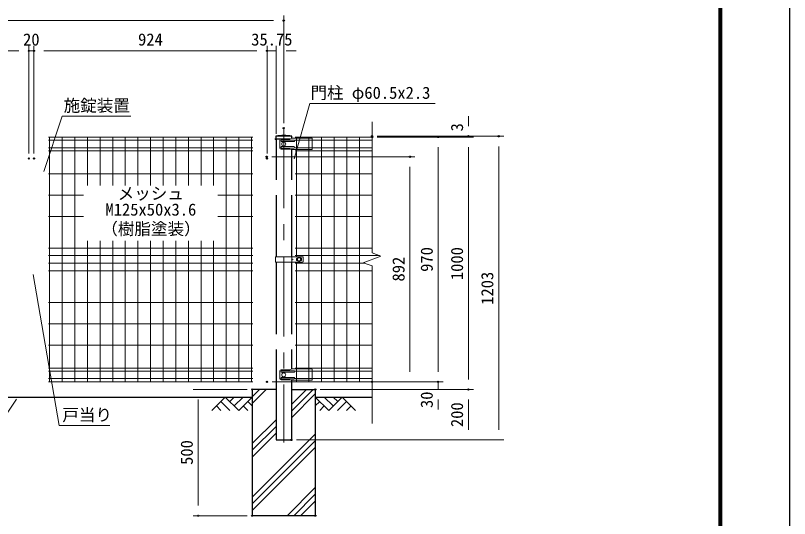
# Model space of a CAD drawing. Units: millimetres, scale not verified. Extents: x -4200 to 4200, y -2970 to 2970.
# Drawn here: x 1133 to 4200, y -734 to 1259 of the extents above; entities that cross this region are included whole.
import ezdxf
from ezdxf.enums import TextEntityAlignment as Align

# ---------------------------------------------------------------- set-up
doc = ezdxf.new("R2010")
doc.units = ezdxf.units.MM
doc.header["$LTSCALE"] = 10
doc.header["$PDMODE"] = 32
doc.header["$PDSIZE"] = 5
doc.linetypes.add('USER1', pattern=[50.8, 31.75, -6.35, 6.35, -6.35])
for name, color, linetype, lineweight in [('0-0_D-BMK', 2, 'USER1', 13), ('0-1_D-STR1', 1, 'Continuous', 25), ('0-2_D-STR4', 7, 'Continuous', 25), ('0-3_D-BGD', 7, 'Continuous', 25), ('0-4_D-STR3', 3, 'Continuous', 13), ('0-5_D-STR-DIM', 7, 'Continuous', 13), ('0-8_D-STR-TXT', 7, 'Continuous', 13), ('0-9_D-DCR-HCH', 7, 'Continuous', 13), ('0-B_D-TTL', 7, 'Continuous', 25), ('0-C_D-STR2', 7, 'Continuous', 13)]:
    doc.layers.add(name, color=color, linetype=linetype, lineweight=lineweight)
doc.layers.add('0-7_Defpoints', color=6, linetype='Continuous')
doc.styles.add('ＭＳ ゴシック', font='')
doc.styles.get('ＭＳ ゴシック').set_extended_font_data('MS Gothic')

msp = doc.modelspace()

# ---------------------------------------------------------------- linework, layer by layer
at = {"layer": '0-0_D-BMK'}
msp.add_line((2195.73, 812.92), (2195.73, -432.89), dxfattribs=at)
at = {"layer": '0-1_D-STR1'}
for p, q in [((2227.18, 780.68), (2164.28, 780.68)), ((2164.28, 780.68), (2164.28, 769.68)), ((2227.18, 780.68), (2164.28, 780.68)), ((2164.28, 780.68), (2164.28, 769.68)), ((2219.72, 769.68), (2164.28, 769.68)), ((2219.72, 769.68), (2164.28, 769.68)), ((2165.48, 769.68), (2165.48, 607.68)), ((2227.18, 773.35), (2227.18, 780.68)), ((2227.18, 773.35), (2227.18, 780.68)), ((2225.98, 728.3), (2225.98, 607.68)), ((2165.48, 547.68), (2165.48, 303.18)), ((2225.98, 547.69), (2225.98, 303.18)), ((2165.48, 282.18), (2165.48, -3.82)), ((2225.98, 282.18), (2225.98, -3.82)), ((2165.48, -63.82), (2165.48, -422.32)), ((2225.98, -63.81), (2225.98, -141.24)), ((2225.98, -185.7), (2225.98, -422.32)), ((2165.48, -422.32), (2225.98, -422.32))]:
    msp.add_line(p, q, dxfattribs=at)
msp.add_arc((2195.73, 621.25), 162.5, 78.84081, 101.15919, dxfattribs=at)
msp.add_arc((2195.73, 621.25), 162.5, 78.84081, 101.15919, dxfattribs=at)
at = {"layer": '0-2_D-STR4'}
for p, q in [((2165.48, -222.32), (2070.73, -222.32)), ((2070.73, -222.32), (2070.73, -722.32)), ((2225.98, -222.32), (2320.73, -222.32)), ((2320.73, -222.32), (2320.73, -722.32)), ((2320.73, -722.32), (2070.73, -722.32))]:
    msp.add_line(p, q, dxfattribs=at)
at = {"layer": '0-3_D-BGD'}
for p, q in [((320.73, -252.32), (2070.73, -252.32)), ((2320.73, -252.32), (2545.73, -252.32))]:
    msp.add_line(p, q, dxfattribs=at)
at = {"layer": '0-4_D-STR3'}
for p, q in [((2219.72, 769.68), (2185.25, 769.68)), ((2227.86, 773.68), (2219.72, 769.68)), ((2303.73, 773.68), (2227.86, 773.68)), ((2303.73, 773.68), (2308.73, 772.68)), ((2308.73, 772.68), (2308.73, 728.87)), ((2180.25, 764.68), (2180.25, 734.68)), ((2236.32, 765.68), (2187.32, 765.68)), ((2236.32, 759.68), (2187.32, 759.68)), ((2236.32, 739.68), (2187.32, 739.68)), ((2219.72, 729.68), (2185.25, 729.68)), ((2236.32, 733.68), (2187.32, 733.68)), ((2219.72, 729.68), (2227.94, 727.87)), ((2227.94, 727.87), (2307.73, 727.87)), ((2163.18, 303.18), (2270.73, 303.18)), ((2163.18, 303.18), (2163.18, 282.18)), ((2163.18, 282.18), (2270.73, 282.18)), ((2227.89, 303.18), (2227.89, 295.18)), ((2227.89, 290.18), (2227.89, 282.18)), ((2246.73, 296.18), (2246.73, 289.18)), ((2247.73, 297.18), (2250.12, 297.18)), ((2247.73, 288.18), (2250.12, 288.18)), ((2263.35, 297.18), (2265.73, 297.18)), ((2263.35, 288.18), (2265.73, 288.18)), ((2266.73, 296.18), (2266.73, 289.18)), ((2272.73, 301.18), (2272.73, 284.18)), ((2180.25, -149.32), (2180.25, -179.32)), ((2219.72, -144.32), (2185.25, -144.32)), ((2236.32, -148.32), (2187.32, -148.32)), ((2227.86, -140.32), (2219.72, -144.32)), ((2303.73, -140.32), (2227.86, -140.32)), ((2303.73, -140.32), (2308.73, -141.32)), ((2308.73, -141.32), (2308.73, -185.13)), ((2236.32, -154.32), (2187.32, -154.32)), ((2236.32, -174.32), (2187.32, -174.32)), ((2236.32, -180.32), (2187.32, -180.32)), ((2219.72, -184.32), (2185.25, -184.32)), ((2219.72, -184.32), (2227.94, -186.13)), ((2227.94, -186.13), (2307.73, -186.13))]:
    msp.add_line(p, q, dxfattribs=at)
msp.add_lwpolyline([(2232.47, 292.68), (2227.89, 295.18), (2226.91, 292.68), (2227.89, 290.18)], close=True, dxfattribs=at)
for centre, radius in [((2195.73, 749.68), 8), ((2256.73, 292.68), 8), ((2256.73, 292.68), 6.5), ((2195.73, -164.32), 8)]:
    msp.add_circle(centre, radius, dxfattribs=at)
for centre, radius, start, end in [((2185.25, 764.68), 5, 90, 180), ((2187.32, 762.68), 3, 90, 270), ((2187.32, 736.68), 3, 90, 270), ((2236.32, 762.68), 3, 270, 90), ((2236.32, 736.68), 3, 270, 90), ((2185.25, 734.68), 5, 180, 270), ((2307.73, 728.87), 1, 270, 0), ((2247.73, 296.18), 1, 90, 180), ((2247.73, 289.18), 1, 180, 270), ((2265.73, 296.18), 1, 0, 90), ((2265.73, 289.18), 1, 270, 0), ((2270.73, 301.18), 2, 0, 90), ((2270.73, 284.18), 2, 270, 0), ((2185.25, -149.32), 5, 90, 180), ((2187.32, -151.32), 3, 90, 270), ((2236.32, -151.32), 3, 270, 90), ((2185.25, -179.32), 5, 180, 270), ((2187.32, -177.32), 3, 90, 270), ((2236.32, -177.32), 3, 270, 90), ((2307.73, -185.13), 1, 270, 0)]:
    msp.add_arc(centre, radius, start, end, dxfattribs=at)
at = {"layer": '0-5_D-STR-DIM'}
for p, q in [((2195.73, 832.92), (2195.73, 1258.93)), ((235.73, 1238.93), (2155.73, 1238.93)), ((1185.74, 712.68), (1185.74, 1138.93)), ((1185.74, 712.68), (1185.74, 1138.93)), ((1205.74, 712.68), (1205.74, 1138.93)), ((1205.74, 712.68), (1205.74, 1138.93)), ((2129.74, 712.68), (2129.74, 1138.93)), ((2129.74, 712.68), (2129.74, 1138.93)), ((2165.48, 789.68), (2165.48, 1138.93)), ((1145.74, 1118.93), (301.74, 1118.93)), ((1145.74, 1118.93), (1105.74, 1118.93)), ((1205.74, 1118.93), (1185.74, 1118.93)), ((2089.74, 1118.93), (1245.74, 1118.93)), ((1245.74, 1118.93), (1285.74, 1118.93)), ((2089.74, 1118.93), (2049.74, 1118.93)), ((2165.48, 1118.93), (2129.74, 1118.93)), ((2205.48, 1118.93), (2245.48, 1118.93)), ((2927.45, 820.68), (2927.45, 860.68)), ((2565.73, 780.68), (3067.45, 780.68)), ((2565.73, 780.68), (2947.45, 780.68)), ((2565.73, 777.68), (2827.45, 777.68)), ((2565.73, 777.68), (2947.45, 777.68)), ((2565.73, 777.68), (2947.45, 777.68)), ((2927.45, 777.68), (2927.45, 780.68)), ((2807.45, -152.32), (2807.45, 737.68)), ((2927.45, 737.68), (2927.45, -182.32)), ((2927.45, 737.68), (2927.45, 697.68)), ((3047.45, -382.32), (3047.45, 740.68)), ((2148.34, 699.68), (2715.73, 699.68)), ((2695.73, -152.32), (2695.73, 659.68)), ((2807.45, -152.32), (2807.45, -112.32)), ((2149.74, -192.32), (2715.73, -192.32)), ((2565.73, -192.32), (2827.45, -192.32)), ((2565.73, -192.32), (2827.45, -192.32)), ((2807.45, -222.32), (2807.45, -192.32)), ((2050.73, -222.32), (1836.47, -222.32)), ((2340.73, -222.32), (2827.45, -222.32)), ((2340.73, -222.32), (2947.45, -222.32)), ((2340.73, -222.32), (2947.45, -222.32)), ((1856.47, -262.32), (1856.47, -682.32)), ((2807.45, -262.32), (2807.45, -302.32)), ((2927.45, -382.32), (2927.45, -262.32)), ((2245.98, -422.32), (3067.45, -422.32)), ((2245.98, -422.32), (2947.45, -422.32)), ((2050.73, -722.32), (1836.47, -722.32))]:
    msp.add_line(p, q, dxfattribs=at)
at = {"layer": '0-7_Defpoints'}
for p in [(2195.73, 1238.93), (1185.74, 1118.93), (1205.74, 1118.93), (2129.74, 1118.93), (2195.73, 812.92), (2165.48, 769.68), (2545.73, 780.68), (2545.73, 777.68), (2807.45, 777.68), (2927.45, 780.68), (3047.45, 780.68), (1185.74, 692.68), (1205.74, 692.68), (2128.34, 699.68), (2129.74, 692.68), (2695.73, 699.68), (2129.74, -192.32), (2545.73, -192.32), (2807.45, -192.32), (2070.73, -222.32), (2320.73, -222.32), (2927.45, -222.32), (2927.45, -222.32), (2225.98, -422.32), (1856.47, -722.32), (2070.73, -722.32), (2070.73, -722.32), (2320.73, -722.32)]:
    msp.add_point(p, dxfattribs=at)
at = {"layer": '0-8_D-STR-TXT'}
for points in [[(2795.84, 911.02), (2299.23, 911.02), (2236.9, 691.3)], [(1589.9, 860.74), (1318.29, 860.74), (1245.35, 640.65)], [(1507, -364.51), (1305.52, -364.51), (1202.31, 233.27)], [(849.32, -387.83), (1050.8, -387.83), (1137, -261.16)]]:
    msp.add_lwpolyline(points, dxfattribs=at)
at = {"layer": '0-9_D-DCR-HCH'}
for p, q in [((2070.73, -277.82), (2126.24, -222.32)), ((2070.73, -251.3), (2099.72, -222.32)), ((2070.73, -224.79), (2073.21, -222.32)), ((2225.98, -308.19), (2311.85, -222.32)), ((2225.98, -281.67), (2285.34, -222.32)), ((2225.98, -334.7), (2320.73, -239.95)), ((1964.31, -252.32), (1911.1, -305.53)), ((1946.57, -270.05), (1982.21, -305.53)), ((1982.05, -270.05), (1999.78, -252.32)), ((1999.78, -287.79), (2035.26, -252.32)), ((2053, -270.05), (2070.73, -287.71)), ((2373.95, -305.53), (2320.73, -252.32)), ((2338.47, -270.05), (2320.73, -287.71)), ((2391.68, -287.79), (2356.21, -252.32)), ((2427.16, -252.32), (2373.95, -305.53)), ((2409.51, -270.15), (2391.68, -252.32)), ((2444.9, -270.05), (2409.26, -305.53)), ((2427.16, -252.32), (2480.37, -305.53)), ((1928.83, -287.79), (1946.65, -305.53)), ((2035.26, -287.79), (2053.08, -305.53)), ((2356.21, -287.79), (2338.39, -305.53)), ((2462.63, -287.79), (2444.81, -305.53)), ((2070.73, -436.92), (2165.48, -342.17)), ((2070.73, -463.44), (2165.48, -368.69)), ((2070.73, -489.95), (2165.48, -395.2)), ((2070.73, -649.05), (2320.73, -399.05)), ((2070.73, -675.57), (2320.73, -425.57)), ((2070.73, -702.08), (2320.73, -452.08)), ((2209.6, -722.32), (2320.73, -611.18)), ((2236.12, -722.32), (2320.73, -637.7)), ((2262.63, -722.32), (2320.73, -664.22))]:
    msp.add_line(p, q, dxfattribs=at)
msp.add_lwpolyline([(1964.31, -252.32), (2017.52, -305.53), (2070.73, -252.32)], dxfattribs=at)
at = {"layer": '0-B_D-TTL', "color": 2}
msp.add_lwpolyline([(-4200, 2970), (4200, 2970), (4200, -2970), (-4200, -2970)], close=True, dxfattribs=at)
at = {"layer": '0-B_D-TTL'}
for points in [[(-3930, 2750), (3930, 2750), (3930, -2750), (-3930, -2750)], [(-3927.5, 2747.5), (3927.5, 2747.5), (3927.5, -2747.5), (-3927.5, -2747.5)], [(-3925, 2745), (3925, 2745), (3925, -2745), (-3925, -2745)], [(-3922.5, 2742.5), (3922.5, 2742.5), (3922.5, -2742.5), (-3922.5, -2742.5)], [(-3920, 2740), (3920, 2740), (3920, -2740), (-3920, -2740)]]:
    msp.add_lwpolyline(points, close=True, dxfattribs=at)
at = {"layer": '0-C_D-STR2'}
for p, q in [((2072.98, 777.68), (1262.98, 777.68)), ((1267.98, 777.68), (1267.98, -192.32)), ((1317.98, 777.68), (1317.98, -192.32)), ((1367.98, 777.68), (1367.98, -192.32)), ((1417.98, 777.68), (1417.98, 586.1)), ((1467.98, 777.68), (1467.98, 586.1)), ((1517.98, 777.68), (1517.98, 586.1)), ((1567.98, 777.68), (1567.98, 586.1)), ((1617.98, 777.68), (1617.98, 586.1)), ((1667.98, 777.68), (1667.98, 586.1)), ((1717.98, 777.68), (1717.98, 586.1)), ((1767.98, 777.68), (1767.98, 586.1)), ((1817.98, 777.68), (1817.98, 586.1)), ((1867.98, 777.68), (1867.98, 586.1)), ((1917.98, 777.68), (1917.98, 586.1)), ((1967.98, 777.68), (1967.98, -192.32)), ((2017.98, 777.68), (2017.98, -192.32)), ((2067.98, 777.68), (2067.98, -192.32)), ((2545.73, 777.68), (2240.73, 777.68)), ((2245.73, 777.68), (2245.73, 303.18)), ((2295.73, 777.68), (2295.73, -192.32)), ((2345.73, 777.68), (2345.73, -192.32)), ((2395.73, 777.68), (2395.73, -192.32)), ((2445.73, 777.68), (2445.73, -192.32)), ((2495.73, 777.68), (2495.73, -192.32)), ((2072.98, 764.58), (1262.98, 764.58)), ((2545.73, 764.58), (2240.73, 764.58)), ((2072.98, 734.78), (1262.98, 734.78)), ((2072.98, 722.93), (1262.98, 722.93)), ((2545.73, 734.78), (2240.73, 734.78)), ((2545.73, 722.93), (2240.73, 722.93)), ((2072.98, 631.68), (1262.98, 631.68)), ((2545.73, 631.68), (2240.73, 631.68)), ((1402.58, 547.18), (1262.98, 547.18)), ((2072.98, 547.18), (1934.68, 547.18)), ((2545.73, 547.18), (2240.73, 547.18)), ((1402.58, 462.68), (1262.98, 462.68)), ((2072.98, 462.68), (1934.68, 462.68)), ((2545.73, 462.68), (2240.73, 462.68)), ((2072.98, 337.68), (1262.98, 337.68)), ((1417.98, 366.72), (1417.98, -192.32)), ((1467.98, 366.72), (1467.98, -192.32)), ((1517.98, 366.72), (1517.98, -192.32)), ((1567.98, 366.72), (1567.98, -192.32)), ((1617.98, 366.72), (1617.98, -192.32)), ((1667.98, 366.72), (1667.98, -192.32)), ((1717.98, 366.72), (1717.98, -192.32)), ((1767.98, 366.72), (1767.98, -192.32)), ((1817.98, 366.72), (1817.98, -192.32)), ((1867.98, 366.72), (1867.98, -192.32)), ((1917.98, 366.72), (1917.98, -192.32)), ((2545.73, 337.68), (2240.73, 337.68)), ((2072.98, 307.68), (1262.98, 307.68)), ((2575, 307.68), (2240.73, 307.68)), ((2072.98, 277.68), (1262.98, 277.68)), ((2516.47, 277.68), (2240.73, 277.68)), ((2245.73, 282.18), (2245.73, -192.32)), ((2072.98, 247.68), (1262.98, 247.68)), ((2545.73, 247.68), (2240.73, 247.68)), ((2072.98, 122.68), (1262.98, 122.68)), ((2545.73, 122.68), (2240.73, 122.68)), ((2072.98, 38.18), (1262.98, 38.18)), ((2545.73, 38.18), (2240.73, 38.18)), ((2072.98, -46.32), (1262.98, -46.32)), ((2545.73, -46.32), (2240.73, -46.32)), ((2072.98, -137.56), (1262.98, -137.56)), ((2072.98, -149.42), (1262.98, -149.42)), ((2545.73, -137.56), (2240.73, -137.56)), ((2545.73, -149.42), (2240.73, -149.42)), ((2072.98, -179.22), (1262.98, -179.22)), ((2545.73, -179.22), (2240.73, -179.22)), ((2072.98, -192.32), (1262.98, -192.32)), ((2545.73, -192.32), (2240.73, -192.32))]:
    msp.add_line(p, q, dxfattribs=at)
msp.add_lwpolyline([(2545.73, -357.32), (2545.73, 267.03), (2510.49, 279.86), (2580.97, 305.51), (2545.73, 318.34), (2545.73, 837.68)], dxfattribs=at)

# ---------------------------------------------------------------- texts
at = {"layer": '0-5_D-STR-DIM', "style": 'ＭＳ ゴシック'}
for s, p in [('20', (1162.76, 1125.67)), ('924', (1618.49, 1125.67)), ('35.75', (2066.77, 1125.67))]:
    msp.add_text(s, height=48.09, dxfattribs=at).set_placement(p, align=Align.BOTTOM_LEFT)
for s, p in [('3', (2920.7, 799.93)), ('970', (2800.7, 243.56)), ('1000', (2920.7, 210.78)), ('892', (2688.99, 205.33)), ('1203', (3040.7, 112.93)), ('30', (2800.7, -295.95)), ('200', (2920.7, -371.32)), ('500', (1849.72, -521.19))]:
    msp.add_text(s, height=48.09, rotation=90, dxfattribs=at).set_placement(p, align=Align.BOTTOM_LEFT)
at = {"layer": '0-8_D-STR-TXT', "style": 'ＭＳ ゴシック'}
for s, p in [('門柱 φ60.5x2.3', (2301.56, 914.59)), ('施錠装置', (1323.68, 864.02)), ('メッシュ', (1537.79, 515.67)), ('（樹脂塗装）', (1472.81, 375.67)), ('戸当り', (1318.53, -361.15))]:
    msp.add_text(s, height=48.09, dxfattribs=at).set_placement(p, align=Align.BOTTOM_LEFT)
at = {"layer": '0-C_D-STR2', "style": 'ＭＳ ゴシック'}
msp.add_text('M125x50x3.6', height=48.09, dxfattribs=at).set_placement((1489.3, 451.85), align=Align.BOTTOM_LEFT)

doc.saveas('drawing.dxf')
